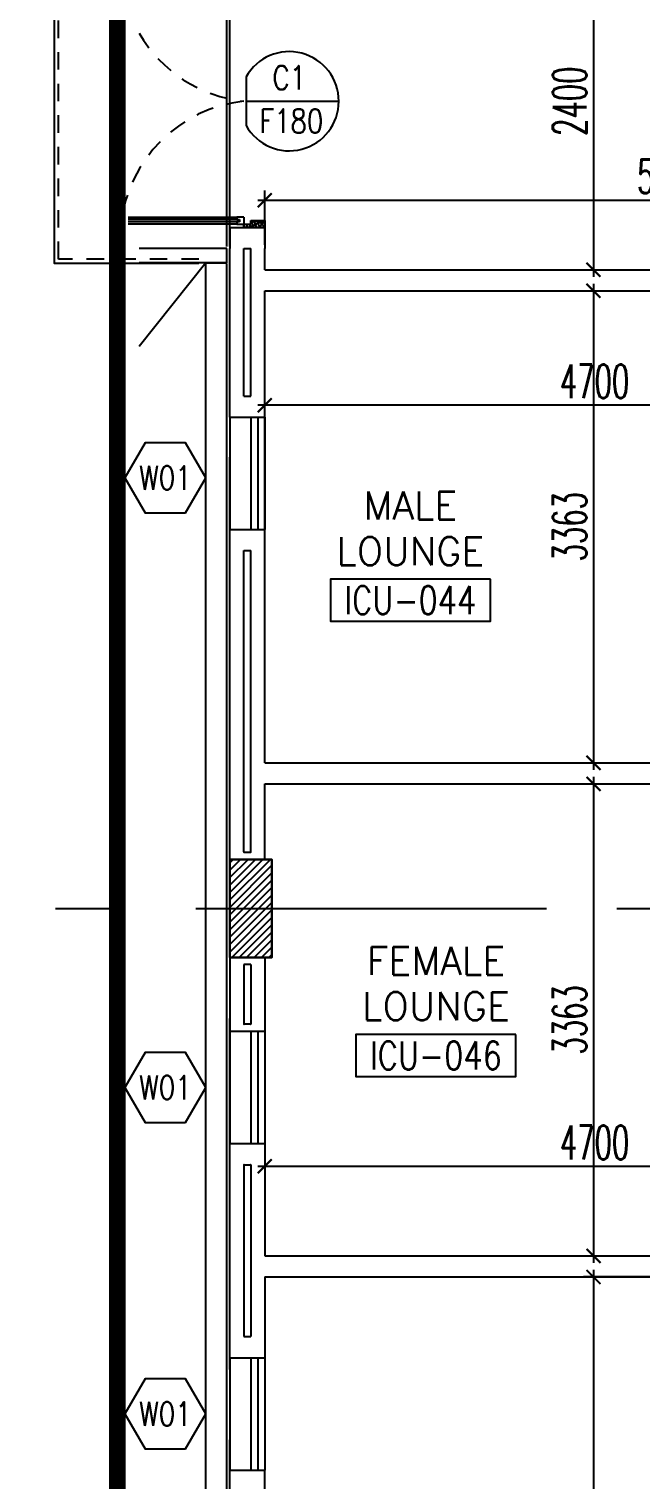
# Model space of a CAD drawing. Extents: x 276011.4 to 276105.3, y 57291.9 to 57371.4.
# Drawn here: x 276018.94 to 276023.31, y 57339.11 to 57349.45 of the extents above; entities that cross this region are included whole.
import ezdxf
from ezdxf.enums import TextEntityAlignment as Align

# ---------------------------------------------------------------- set-up
doc = ezdxf.new("R2010")
doc.units = 0
doc.header["$MEASUREMENT"] = 0
doc.header["$PDMODE"] = 34
for name, pattern in [('CENTER2', [1.125, 0.75, -0.125, 0.125, -0.125]), ('CENTERX2', [4, 2.5, -0.5, 0.5, -0.5]), ('HIDDEN', [0.375, 0.25, -0.125]), ('HIDDEN2', [0.1875, 0.125, -0.0625])]:
    doc.linetypes.add(name, pattern=pattern)
doc.layers.get('0').update_dxf_attribs({"linetype": 'CONTINUOUS'})
doc.layers.get('DEFPOINTS').update_dxf_attribs({"linetype": 'CONTINUOUS'})
for name, color, linetype in [('AXES', 11, 'CENTERX2'), ('COL', 5, 'CONTINUOUS'), ('DIM', 4, 'CONTINUOUS'), ('DOOR', 7, 'CONTINUOUS'), ('DOOR-CR', 2, 'CONTINUOUS'), ('DOOR-NO', 3, 'CONTINUOUS'), ('ELEV', 2, 'CONTINUOUS'), ('HAT', 8, 'CONTINUOUS'), ('INSUL', 4, 'CONTINUOUS'), ('RM-BOX', 4, 'CONTINUOUS'), ('RM-NAME', 2, 'CONTINUOUS'), ('RM-NO', 2, 'CONTINUOUS'), ('ROOF', 7, 'CONTINUOUS'), ('SHAFT', 3, 'CONTINUOUS'), ('STR', 5, 'CONTINUOUS'), ('WALL', 2, 'CONTINUOUS'), ('WIN', 3, 'CONTINUOUS'), ('WIN-BOX', 4, 'CONTINUOUS'), ('WIN-NO', 5, 'CONTINUOUS')]:
    doc.layers.add(name, color=color, linetype=linetype)
doc.styles.add('ROMANS', font='ROMANS.shx', dxfattribs={"width": 0.6})
doc.dimstyles.new('STANDARD in', dxfattribs={"dimtxt": 0.24, "dimasz": 0.1, "dimexe": 0.07, "dimexo": 0.05, "dimgap": 0.05, "dimtad": 1, "dimdec": 0, "dimlfac": 1000, "dimzin": 0, "dimdsep": 46, "dimtxsty": 'ROMANS', "dimblk": 'ARCHTICK', "dimcen": 0.05, "dimdle": 0.05, "dimclrd": 4, "dimclre": 4, "dimclrt": 2, "dimadec": 0, "dimazin": 0, "dimtfac": 1, "dimtdec": 0, "dimtmove": 2, "dimatfit": 3, "dimfxl": 0, "dimtolj": 1, "dimtzin": 0, "dimarcsym": 0})

# ---------------------------------------------------------------- blocks, each defined once
blk = doc.blocks.new('WW1')
at = {"layer": 'WIN-BOX'}
blk.add_lwpolyline([(144, -250), (289, 0), (144, 250), (-144, 250), (-289, 0), (-144, -250)], close=True, dxfattribs=at)
at = {"layer": 'WIN-NO', "style": 'ROMANS', "width": 0.8}
blk.add_attdef('W00', text='', height=170, dxfattribs=at).set_placement((0, 0), align=Align.MIDDLE)
blk = doc.blocks.new('DD1')
at = {"layer": 'DOOR-CR'}
blk.add_line((-308, 0), (353, 0), dxfattribs=at)
blk.add_lwpolyline([(-308, -173, 3.820224), (-308, 173)], format="xyb", close=True, dxfattribs=at)
at = {"layer": 'DOOR-NO', "color": 255, "style": 'ROMANS', "width": 0.8}
for tag, p in [('G', (0, 184)), ('000', (0, -141))]:
    blk.add_attdef(tag, text='', height=204, dxfattribs=at).set_placement(p, align=Align.MIDDLE)
blk = doc.blocks.new('RM1')
at = {"layer": 'RM-BOX'}
blk.add_lwpolyline([(570, -200), (-570, -200), (-570, -500), (570, -500)], close=True, dxfattribs=at)
at = {"layer": 'RM-NAME', "style": 'ROMANS'}
for tag, p in [('ROOMNAME1', (0, 324)), ('ROOMNAME2', (0, 0))]:
    blk.add_attdef(tag, text='', height=200, dxfattribs=at).set_placement(p, align=Align.MIDDLE)
at = {"layer": 'RM-NO', "style": 'ROMANS', "width": 0.8}
blk.add_attdef('ROOMNO', text='', height=200, dxfattribs=at).set_placement((0, -350), align=Align.MIDDLE)
blk = doc.blocks.new('C11')
at = {"layer": 'HAT'}
h = blk.add_hatch(dxfattribs=at)
h.set_pattern_fill('ANSI31', color=256, scale=300, style=0)
h.set_pattern_definition([(45, (-248556.182, -75061.005), (-26.5165043, 26.5165043), [])])
h.paths.add_polyline_path([(300, 700), (0, 700), (0, 350), (300, 350)])
h.paths.add_polyline_path([(300, 350), (0, 350), (0, 0), (300, 0)])
at = {"layer": 'COL'}
blk.add_lwpolyline([(300, 700), (300, 0), (0, 0), (0, 700)], close=True, dxfattribs=at)
blk = doc.blocks.new('_ARCHTICK')
at = {"color": 0, "linetype": 'ByBlock', "const_width": 0.15}
blk.add_lwpolyline([(-0.5, -0.5), (0.5, 0.5)], dxfattribs=at)
blk = doc.blocks.new('*D552')
at = {"layer": 'DEFPOINTS', "color": 0, "linetype": 'ByBlock', "ltscale": 0.3}
for p in [(276022.577, 57350.133), (276022.373, 57347.733), (276022.967, 57347.733)]:
    blk.add_point(p, dxfattribs=at)
at = {"layer": 'WALL', "color": 4, "linetype": 'ByBlock', "lineweight": -2, "ltscale": 0.3}
for p, q in [((276022.967, 57350.183), (276022.967, 57347.683)), ((276022.627, 57350.133), (276023.037, 57350.133)), ((276022.423, 57347.733), (276023.037, 57347.733))]:
    blk.add_line(p, q, dxfattribs=at)
at = {"layer": 'WALL', "color": 4, "linetype": 'ByBlock', "lineweight": -2, "ltscale": 0.3, "xscale": 0.1, "yscale": 0.1, "zscale": 0.1}
for p, rotation in [((276022.967, 57350.133), 90), ((276022.967, 57347.733), 270)]:
    blk.add_blockref('_ARCHTICK', p, dxfattribs=dict(at, rotation=rotation))
at = {"layer": 'WALL', "color": 2, "linetype": 'ByBlock', "ltscale": 0.3, "insert": (276022.797, 57348.933), "char_height": 0.24, "attachment_point": 5, "rotation": 90, "style": 'ROMANS'}
blk.add_mtext('\\A1;2400', dxfattribs=at)
blk = doc.blocks.new('*D549')
at = {"layer": 'DEFPOINTS', "color": 0, "linetype": 'ByBlock', "ltscale": 0.3}
for p in [(276022.554, 57347.583), (276022.404, 57344.22), (276022.967, 57344.22)]:
    blk.add_point(p, dxfattribs=at)
at = {"layer": 'DIM', "color": 4, "linetype": 'ByBlock', "lineweight": -2, "ltscale": 0.3}
for p, q in [((276022.967, 57347.633), (276022.967, 57344.17)), ((276022.604, 57347.583), (276023.037, 57347.583)), ((276022.454, 57344.22), (276023.037, 57344.22))]:
    blk.add_line(p, q, dxfattribs=at)
at = {"layer": 'DIM', "color": 4, "linetype": 'ByBlock', "lineweight": -2, "ltscale": 0.3, "xscale": 0.1, "yscale": 0.1, "zscale": 0.1}
for p, rotation in [((276022.967, 57347.583), 90), ((276022.967, 57344.22), 270)]:
    blk.add_blockref('_ARCHTICK', p, dxfattribs=dict(at, rotation=rotation))
at = {"layer": 'DIM', "color": 2, "linetype": 'ByBlock', "ltscale": 0.3, "insert": (276022.797, 57345.902), "char_height": 0.24, "attachment_point": 5, "rotation": 90, "style": 'ROMANS'}
blk.add_mtext('\\A1;3363', dxfattribs=at)
blk = doc.blocks.new('*D548')
at = {"layer": 'DEFPOINTS', "color": 0, "linetype": 'ByBlock', "ltscale": 0.3}
for p in [(276020.625, 57346.768), (276025.325, 57346.17), (276020.625, 57345.675)]:
    blk.add_point(p, dxfattribs=at)
at = {"layer": 'DIM', "color": 4, "linetype": 'ByBlock', "lineweight": -2, "ltscale": 0.3}
for p, q in [((276020.625, 57345.725), (276020.625, 57346.838)), ((276025.325, 57346.22), (276025.325, 57346.838)), ((276025.375, 57346.768), (276020.575, 57346.768))]:
    blk.add_line(p, q, dxfattribs=at)
at = {"layer": 'DIM', "color": 4, "linetype": 'ByBlock', "lineweight": -2, "ltscale": 0.3, "xscale": 0.1, "yscale": 0.1, "zscale": 0.1, "rotation": 180}
blk.add_blockref('_ARCHTICK', (276020.625, 57346.768), dxfattribs=at)
at = {"layer": 'DIM', "color": 4, "linetype": 'ByBlock', "lineweight": -2, "ltscale": 0.3, "xscale": 0.1, "yscale": 0.1, "zscale": 0.1}
blk.add_blockref('_ARCHTICK', (276025.325, 57346.768), dxfattribs=at)
at = {"layer": 'DIM', "color": 2, "linetype": 'ByBlock', "ltscale": 0.3, "insert": (276022.975, 57346.938), "char_height": 0.24, "attachment_point": 5, "style": 'ROMANS'}
blk.add_mtext('\\A1;4700', dxfattribs=at)
blk = doc.blocks.new('*D547')
at = {"layer": 'DEFPOINTS', "color": 0, "linetype": 'ByBlock', "ltscale": 0.3}
for p in [(276022.477, 57344.07), (276022.164, 57340.708), (276022.967, 57340.708)]:
    blk.add_point(p, dxfattribs=at)
at = {"layer": 'DIM', "color": 4, "linetype": 'ByBlock', "lineweight": -2, "ltscale": 0.3}
for p, q in [((276022.967, 57344.12), (276022.967, 57340.658)), ((276022.527, 57344.07), (276023.037, 57344.07)), ((276022.214, 57340.708), (276023.037, 57340.708))]:
    blk.add_line(p, q, dxfattribs=at)
at = {"layer": 'DIM', "color": 4, "linetype": 'ByBlock', "lineweight": -2, "ltscale": 0.3, "xscale": 0.1, "yscale": 0.1, "zscale": 0.1}
for p, rotation in [((276022.967, 57344.07), 90), ((276022.967, 57340.708), 270)]:
    blk.add_blockref('_ARCHTICK', p, dxfattribs=dict(at, rotation=rotation))
at = {"layer": 'DIM', "color": 2, "linetype": 'ByBlock', "ltscale": 0.3, "insert": (276022.797, 57342.389), "char_height": 0.24, "attachment_point": 5, "rotation": 90, "style": 'ROMANS'}
blk.add_mtext('\\A1;3363', dxfattribs=at)
blk = doc.blocks.new('*D546')
at = {"layer": 'DEFPOINTS', "color": 0, "linetype": 'ByBlock', "ltscale": 0.3}
for p in [(276020.625, 57342.57), (276025.325, 57342.12), (276020.625, 57341.346)]:
    blk.add_point(p, dxfattribs=at)
at = {"layer": 'DIM', "color": 4, "linetype": 'ByBlock', "lineweight": -2, "ltscale": 0.3}
for p, q in [((276020.625, 57342.52), (276020.625, 57341.276)), ((276025.325, 57342.07), (276025.325, 57341.276)), ((276025.375, 57341.346), (276020.575, 57341.346))]:
    blk.add_line(p, q, dxfattribs=at)
at = {"layer": 'DIM', "color": 4, "linetype": 'ByBlock', "lineweight": -2, "ltscale": 0.3, "xscale": 0.1, "yscale": 0.1, "zscale": 0.1, "rotation": 180}
blk.add_blockref('_ARCHTICK', (276020.625, 57341.346), dxfattribs=at)
at = {"layer": 'DIM', "color": 4, "linetype": 'ByBlock', "lineweight": -2, "ltscale": 0.3, "xscale": 0.1, "yscale": 0.1, "zscale": 0.1}
blk.add_blockref('_ARCHTICK', (276025.325, 57341.346), dxfattribs=at)
at = {"layer": 'DIM', "color": 2, "linetype": 'ByBlock', "ltscale": 0.3, "insert": (276022.975, 57341.516), "char_height": 0.24, "attachment_point": 5, "style": 'ROMANS'}
blk.add_mtext('\\A1;4700', dxfattribs=at)
blk = doc.blocks.new('*D545')
at = {"layer": 'DEFPOINTS', "color": 0, "linetype": 'ByBlock', "ltscale": 0.3}
for p in [(276023.976, 57340.558), (276022.967, 57329.883), (276023.68, 57329.883)]:
    blk.add_point(p, dxfattribs=at)
at = {"layer": 'DIM', "color": 4, "linetype": 'ByBlock', "lineweight": -2, "ltscale": 0.3}
for p, q in [((276022.967, 57340.608), (276022.967, 57329.833)), ((276023.926, 57340.558), (276022.897, 57340.558)), ((276023.63, 57329.883), (276022.897, 57329.883))]:
    blk.add_line(p, q, dxfattribs=at)
at = {"layer": 'DIM', "color": 4, "linetype": 'ByBlock', "lineweight": -2, "ltscale": 0.3, "xscale": 0.1, "yscale": 0.1, "zscale": 0.1}
for p, rotation in [((276022.967, 57340.558), 90), ((276022.967, 57329.883), 270)]:
    blk.add_blockref('_ARCHTICK', p, dxfattribs=dict(at, rotation=rotation))
at = {"layer": 'DIM', "color": 2, "linetype": 'ByBlock', "ltscale": 0.3, "insert": (276022.797, 57335.22), "char_height": 0.24, "attachment_point": 5, "rotation": 90, "style": 'ROMANS'}
blk.add_mtext('\\A1;10675', dxfattribs=at)
blk = doc.blocks.new('*D652')
at = {"layer": 'DEFPOINTS', "color": 0, "linetype": 'ByBlock', "ltscale": 0.3}
for p in [(276020.625, 57348.227), (276020.625, 57347.86), (276026.425, 57347.86)]:
    blk.add_point(p, dxfattribs=at)
at = {"layer": 'DIM', "color": 4, "linetype": 'ByBlock', "lineweight": -2, "ltscale": 0.3}
for p, q in [((276026.475, 57348.227), (276020.575, 57348.227)), ((276020.625, 57347.91), (276020.625, 57348.297)), ((276026.425, 57347.91), (276026.425, 57348.297))]:
    blk.add_line(p, q, dxfattribs=at)
at = {"layer": 'DIM', "color": 4, "linetype": 'ByBlock', "lineweight": -2, "ltscale": 0.3, "xscale": 0.1, "yscale": 0.1, "zscale": 0.1, "rotation": 180}
blk.add_blockref('_ARCHTICK', (276020.625, 57348.227), dxfattribs=at)
at = {"layer": 'DIM', "color": 4, "linetype": 'ByBlock', "lineweight": -2, "ltscale": 0.3, "xscale": 0.1, "yscale": 0.1, "zscale": 0.1}
blk.add_blockref('_ARCHTICK', (276026.425, 57348.227), dxfattribs=at)
at = {"layer": 'DIM', "color": 2, "linetype": 'ByBlock', "ltscale": 0.3, "insert": (276023.525, 57348.397), "char_height": 0.24, "attachment_point": 5, "style": 'ROMANS'}
blk.add_mtext('\\A1;5800', dxfattribs=at)

msp = doc.modelspace()

# ---------------------------------------------------------------- linework, layer by layer
at = {"layer": 'AXES'}
for p, q in [((276020.3555, 57291.8986), (276020.3555, 57370.3613)), ((276020.3755, 57291.8986), (276020.3755, 57370.3613)), ((276012.1331, 57343.1829), (276036.5755, 57343.1829))]:
    msp.add_line(p, q, dxfattribs=at)
at = {"layer": 'DOOR', "linetype": 'ByBlock'}
for p, q in [((276019.6505, 57348.1079), (276020.4255, 57348.1079)), ((276020.4255, 57348.0909), (276019.6505, 57348.0909)), ((276020.4255, 57348.0749), (276019.6505, 57348.0749)), ((276020.4255, 57348.0579), (276019.6505, 57348.0579))]:
    msp.add_line(p, q, dxfattribs=at)
at = {"layer": 'DOOR', "color": 0, "linetype": 'ByBlock'}
for p, q in [((276020.4255, 57348.1079), (276020.4255, 57348.0909)), ((276020.4755, 57348.1079), (276020.4255, 57348.1079)), ((276020.4255, 57348.0909), (276020.4455, 57348.0909)), ((276020.4255, 57348.0749), (276020.4255, 57348.0579)), ((276020.4455, 57348.0749), (276020.4255, 57348.0749)), ((276020.4255, 57348.0579), (276020.4755, 57348.0579)), ((276020.4455, 57348.0909), (276020.4455, 57348.0749)), ((276020.4755, 57348.1079), (276020.4755, 57348.0579)), ((276020.4755, 57348.0329), (276020.4755, 57348.0579)), ((276020.4755, 57348.0579), (276020.5255, 57348.0579)), ((276020.6255, 57348.0329), (276020.4755, 57348.0329)), ((276020.5255, 57348.0829), (276020.6255, 57348.0829)), ((276020.5255, 57348.0579), (276020.5255, 57348.0829)), ((276020.6255, 57348.0829), (276020.6255, 57348.0329))]:
    msp.add_line(p, q, dxfattribs=at)
at = {"layer": 'DOOR', "color": 9, "linetype": 'ByBlock'}
for q in [(276020.5118, 57348.0329), (276020.5255, 57348.0696), (276020.5854, 57348.0329)]:
    msp.add_line((276020.6255, 57348.0829), q, dxfattribs=at)
at = {"layer": 'DOOR', "linetype": 'HIDDEN', "ltscale": 0.5}
for centre, start, end in [((276020.5827, 57349.9152), 210.22773, 263.76895), ((276020.5827, 57347.9507), 96.23105, 173.76905)]:
    msp.add_arc(centre, 0.9881, start, end, dxfattribs=at)
at = {"layer": 'DOOR', "color": 9, "linetype": 'ByBlock'}
for radius, start, end in [(0.1544, 193.71423, 198.89471), (0.1344, 190.71998, 201.84015), (0.1144, 192.62257, 205.91616), (0.0944, 180, 211.98181), (0.0744, 180, 222.22357), (0.0544, 180, 246.79262), (0.0344, 180, 270), (0.0144, 180, 270)]:
    msp.add_arc((276020.6255, 57348.0829), radius, start, end, dxfattribs=at)
at = {"layer": 'ELEV', "linetype": 'CENTER2', "const_width": 0.12}
msp.add_lwpolyline([(276019.5748, 57297.3867), (276019.5748, 57361.2249)], dxfattribs=at)
at = {"layer": 'INSUL'}
for p, q in [((276020.4755, 57346.8329), (276020.4755, 57347.8829)), ((276020.4755, 57347.8829), (276020.5255, 57347.8829)), ((276020.5255, 57346.8329), (276020.5255, 57347.8829)), ((276020.4755, 57346.8329), (276020.5255, 57346.8329)), ((276020.4755, 57343.5859), (276020.4755, 57345.7329)), ((276020.4755, 57345.7329), (276020.5255, 57345.7329)), ((276020.5255, 57343.5859), (276020.5255, 57345.7329)), ((276020.4785, 57343.5829), (276020.5225, 57343.5829)), ((276020.4755, 57342.7829), (276020.4755, 57342.3609)), ((276020.5255, 57342.7829), (276020.4755, 57342.7829)), ((276020.5255, 57342.7829), (276020.5255, 57342.3609)), ((276020.5225, 57342.3579), (276020.4785, 57342.3579)), ((276020.4755, 57341.3549), (276020.4755, 57340.1329)), ((276020.4785, 57341.3579), (276020.5225, 57341.3579)), ((276020.5255, 57341.3549), (276020.5255, 57340.1329)), ((276020.4755, 57340.1329), (276020.5255, 57340.1329))]:
    msp.add_line(p, q, dxfattribs=at)
for centre, start, end in [((276020.4785, 57343.5859), 180, 270), ((276020.5225, 57343.5859), 270, 360), ((276020.4785, 57342.3609), 180, 270), ((276020.5225, 57342.3609), 270, 360), ((276020.4785, 57341.3549), 90, 180), ((276020.5225, 57341.3549), 360, 90)]:
    msp.add_arc(centre, 0.003, start, end, dxfattribs=at)
at = {"layer": 'ROOF'}
for p, q in [((276020.3555, 57347.8829), (276019.729, 57347.8829)), ((276020.3555, 57347.7829), (276019.729, 57347.7829)), ((276020.2055, 57336.2329), (276020.2055, 57347.7829)), ((276020.2055, 57347.7829), (276020.3499, 57347.7829)), ((276020.3555, 57336.2329), (276020.3555, 57347.7779))]:
    msp.add_line(p, q, dxfattribs=at)
at = {"layer": 'SHAFT'}
msp.add_line((276020.2055, 57347.7829), (276019.729, 57347.1867), dxfattribs=at)
at = {"layer": 'STR'}
msp.add_line((276020.3555, 57347.7829), (276020.3555, 57347.8829), dxfattribs=at)
msp.add_lwpolyline([(276020.1555, 57347.7779), (276019.1255, 57347.7779), (276019.1255, 57350.4129), (276020.2055, 57350.4129)], dxfattribs=at)
at = {"layer": 'STR', "linetype": 'HIDDEN2'}
msp.add_lwpolyline([(276020.1555, 57347.8079), (276019.1555, 57347.8079), (276019.1555, 57350.3829), (276020.2055, 57350.3829)], dxfattribs=at)
at = {"layer": 'WALL', "linetype": 'ByBlock'}
for p, q in [((276020.3755, 57348.0329), (276020.6255, 57348.0329)), ((276020.3755, 57348.0329), (276020.3755, 57347.8829)), ((276020.6255, 57348.0329), (276020.6255, 57347.8829))]:
    msp.add_line(p, q, dxfattribs=at)
at = {"layer": 'WALL'}
for p, q in [((276020.3755, 57346.6829), (276020.3755, 57347.8829)), ((276020.6255, 57347.7329), (276020.6255, 57347.8829)), ((276020.6255, 57347.7329), (276026.4255, 57347.7329)), ((276020.6255, 57347.5829), (276026.2755, 57347.5829)), ((276020.6255, 57346.6829), (276020.6255, 57347.5829)), ((276020.3755, 57346.6829), (276020.6255, 57346.6829)), ((276020.3755, 57343.5329), (276020.3755, 57345.8829)), ((276020.3755, 57345.8829), (276020.6255, 57345.8829)), ((276020.6255, 57344.2204), (276020.6255, 57345.8829)), ((276020.6255, 57344.2204), (276025.3255, 57344.2204)), ((276020.6255, 57343.5329), (276020.6255, 57344.0704)), ((276020.6255, 57344.0704), (276025.3255, 57344.0704)), ((276020.3755, 57342.8329), (276020.3755, 57342.3079)), ((276020.6255, 57342.8329), (276020.6255, 57342.3079)), ((276020.3755, 57342.3079), (276020.6255, 57342.3079)), ((276020.3755, 57341.5079), (276020.6255, 57341.5079)), ((276020.3755, 57339.9829), (276020.3755, 57341.5079)), ((276020.6255, 57341.5079), (276020.6255, 57340.7079)), ((276020.6255, 57340.7079), (276026.2755, 57340.7079)), ((276020.6255, 57340.5579), (276020.6255, 57339.9829)), ((276020.6255, 57340.5579), (276027.6755, 57340.5579)), ((276020.3755, 57339.9829), (276020.6255, 57339.9829)), ((276020.3755, 57337.5829), (276020.3755, 57339.1829)), ((276020.3755, 57339.1829), (276020.6255, 57339.1829)), ((276020.6255, 57337.5829), (276020.6255, 57339.1829))]:
    msp.add_line(p, q, dxfattribs=at)
at = {"layer": 'WALL', "linetype": 'ByBlock', "ltscale": 0.3}
msp.add_lwpolyline([(276020.3755, 57342.8329), (276020.6755, 57342.8329), (276020.6755, 57343.5329), (276020.3755, 57343.5329)], close=True, dxfattribs=at)
at = {"layer": 'WIN'}
for p, q in [((276020.3755, 57346.6829), (276020.3755, 57345.8829)), ((276020.5255, 57346.6829), (276020.5255, 57345.8829)), ((276020.5755, 57346.6829), (276020.5755, 57345.8829)), ((276020.6255, 57346.6829), (276020.6255, 57345.8829)), ((276020.3755, 57342.3079), (276020.3755, 57341.5079)), ((276020.5255, 57342.3079), (276020.5255, 57341.5079)), ((276020.5755, 57342.3079), (276020.5755, 57341.5079)), ((276020.6255, 57342.3079), (276020.6255, 57341.5079)), ((276020.3755, 57339.9829), (276020.3755, 57339.1829)), ((276020.5255, 57339.9829), (276020.5255, 57339.1829)), ((276020.5755, 57339.9829), (276020.5755, 57339.1829)), ((276020.6255, 57339.9829), (276020.6255, 57339.1829))]:
    msp.add_line(p, q, dxfattribs=at)

# ---------------------------------------------------------------- block references
at = {"layer": 'COL', "linetype": 'ByBlock', "xscale": 0.001, "yscale": 0.001, "zscale": 0.001}
msp.add_blockref('C11', (276020.3755, 57342.8329), dxfattribs=at)
at = {"layer": 'DOOR-NO'}
ref = msp.add_blockref('DD1', (276020.7996, 57348.9329), dxfattribs=dict(at, xscale=0.001, yscale=0.001, zscale=0.001))
ref.add_attrib('G', 'C1', dxfattribs={"height": 0.17, "style": 'ROMANS', "width": 0.8}).set_placement((276020.7996, 57349.1005), align=Align.MIDDLE)
ref.add_attrib('000', 'F180', dxfattribs={"height": 0.17, "style": 'ROMANS', "width": 0.8}).set_placement((276020.8143, 57348.7917), align=Align.MIDDLE)
at = {"layer": 'RM-NAME', "xscale": 0.001, "yscale": 0.001, "zscale": 0.001}
for p, values in [((276021.6621, 57345.7287), {'ROOMNO': 'ICU-044', 'ROOMNAME2': 'LOUNGE', 'ROOMNAME1': 'MALE'}), ((276021.8445, 57342.4863), {'ROOMNO': 'ICU-046', 'ROOMNAME2': 'LOUNGE', 'ROOMNAME1': 'FEMALE'})]:
    msp.add_blockref('RM1', p, dxfattribs=at).add_auto_attribs(values)
at = {"layer": 'WIN-NO', "xscale": 0.001, "yscale": 0.001, "zscale": 0.001}
for p in [(276019.9168, 57346.2506), (276019.9168, 57341.9079), (276019.9168, 57339.5829)]:
    msp.add_blockref('WW1', p, dxfattribs=at).add_auto_attribs({'W00': 'W01'})

# ---------------------------------------------------------------- dimensions: what is measured, and where the dimension line sits
at = {"layer": 'DIM', "linetype": 'ByBlock', "ltscale": 0.3}
for base, p1, p2, picture, middle in [((276020.6255, 57348.2273), (276026.4255, 57347.86), (276020.6255, 57347.86), '*D652', (276023.5255, 57348.3973)), ((276020.6255, 57346.7682), (276025.3255, 57346.1704), (276020.6255, 57345.6754), '*D548', (276022.9755, 57346.9382)), ((276020.6255, 57341.3465), (276025.3255, 57342.1204), (276020.6255, 57342.5704), '*D546', (276022.9755, 57341.5165))]:
    dim = msp.add_linear_dim(base=base, p1=p1, p2=p2, dimstyle='STANDARD in', dxfattribs=at)
    dim.commit()
    dim.dimension.update_dxf_attribs({"geometry": picture, "text_midpoint": middle})
for base, p1, p2, picture, middle in [((276022.9669050981, 57344.2204268834), (276022.5537828598, 57347.5829268834), (276022.4041195775, 57344.2204268834), '*D549', (276022.7969050981, 57345.9016768834)), ((276022.9669050981, 57340.7079268834), (276022.4768119722, 57344.0704268834), (276022.1639229186, 57340.7079268834), '*D547', (276022.7969050981, 57342.3891768834)), ((276022.9669, 57329.8829), (276023.9763, 57340.5579), (276023.6798, 57329.8829), '*D545', (276022.7969, 57335.2204))]:
    dim = msp.add_linear_dim(base=base, p1=p1, p2=p2, angle=90, dimstyle='STANDARD in', dxfattribs=at)
    dim.commit()
    dim.dimension.update_dxf_attribs({"geometry": picture, "text_midpoint": middle})
at = {"layer": 'WALL', "linetype": 'ByBlock', "ltscale": 0.3}
dim = msp.add_linear_dim(base=(276022.9669, 57347.7329), p1=(276022.5773, 57350.1329), p2=(276022.3728, 57347.7329), angle=90, dimstyle='STANDARD in', dxfattribs=at)
dim.commit()
dim.dimension.update_dxf_attribs({"geometry": '*D552', "text_midpoint": (276022.7969, 57348.9329)})

doc.saveas('drawing.dxf')
